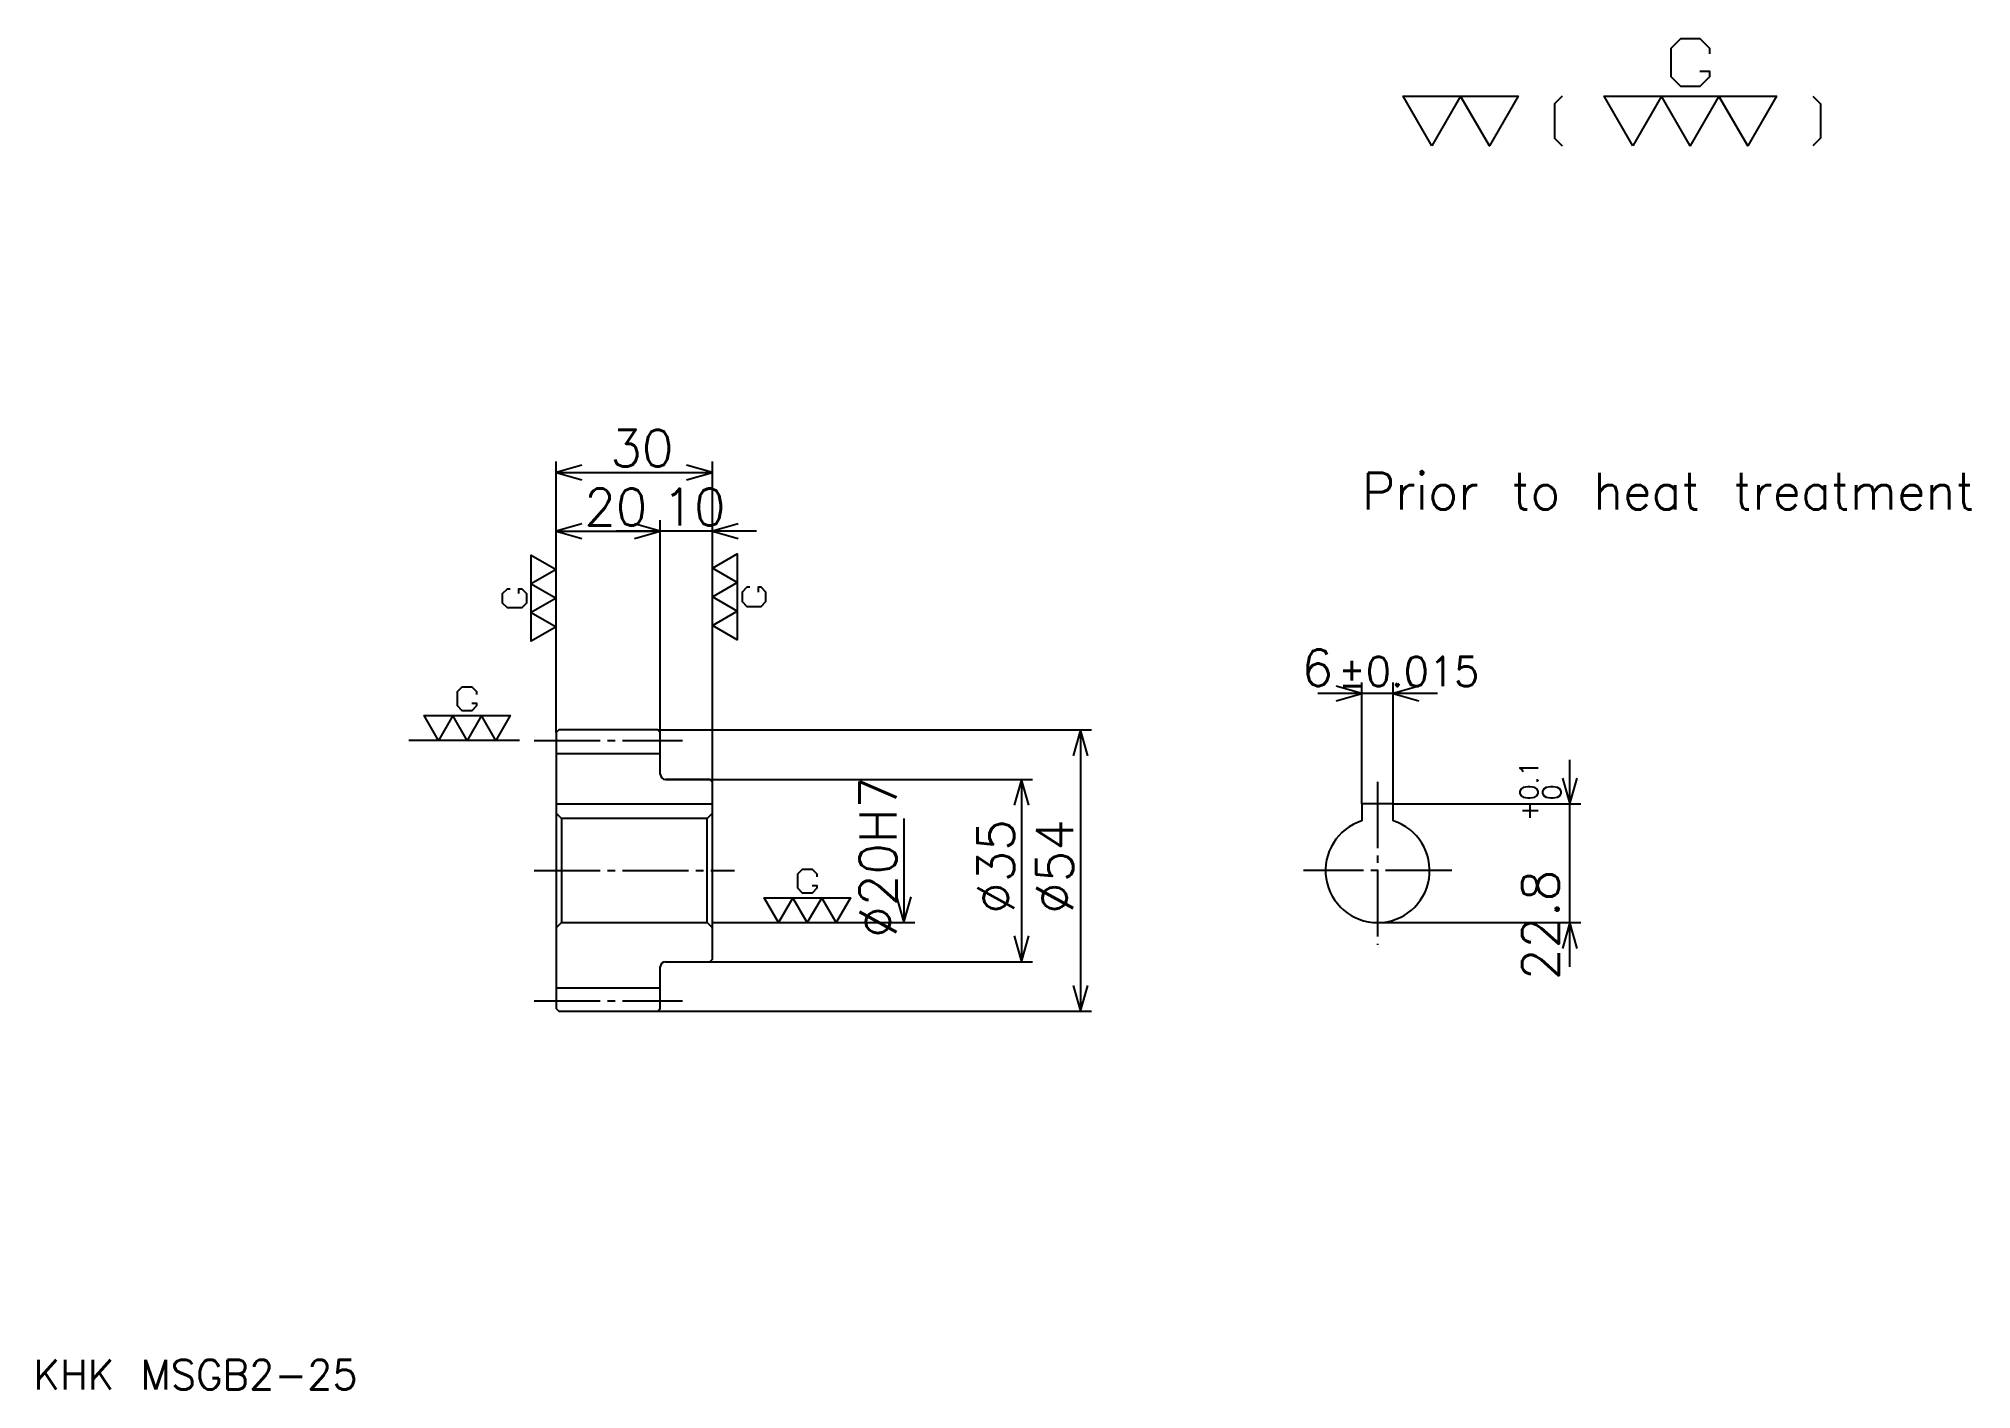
# Model space of a CAD drawing. Extents: x 15 to 386, y 16 to 275.
import ezdxf

# ---------------------------------------------------------------- set-up
doc = ezdxf.new("R2010")
doc.units = 0
doc.linetypes.add('DASHDOT', pattern=[16.95652, 12.717391, -1.413043, 1.413043, -1.413043])
doc.layers.get('0').update_dxf_attribs({"linetype": 'CONTINUOUS'})
doc.layers.add('DASHDOT', color=6, linetype='DASHDOT')
doc.styles.add('KANJI', font='TXT', dxfattribs={"bigfont": 'BIGFONT'})

msp = doc.modelspace()

# ---------------------------------------------------------------- linework, layer by layer
at = {"color": 5}
for p, q in [((114.456528, 142.163055), (114.456528, 193.739136)), ((144.456528, 142.163055), (144.456528, 193.739136)), ((114.456528, 191.619568), (144.456528, 191.619568)), ((134.456528, 142.163055), (134.456528, 182.434784)), ((114.456528, 180.315216), (134.456528, 180.315216)), ((152.934784, 180.315216), (125.978264, 180.315216)), ((283.652161, 149.158691), (260.695679, 149.158691)), ((269.17392, 127.963051), (269.17392, 151.278259)), ((275.17392, 127.963051), (275.17392, 151.278259)), ((114.456528, 141.663055), (114.456528, 142.163055)), ((133.956528, 142.163055), (144.456528, 142.163055)), ((134.456528, 141.663055), (134.456528, 142.163055)), ((144.456528, 142.163055), (217.228271, 142.163055)), ((144.456528, 132.163055), (144.456528, 142.163055)), ((215.108704, 142.163055), (215.108704, 88.163048)), ((309.086975, 96.684784), (309.086975, 136.441315)), ((135.456528, 132.663055), (144.456528, 132.663055)), ((144.456528, 132.663055), (205.92392, 132.663055)), ((203.804352, 132.663055), (203.804352, 97.663048)), ((275.17392, 127.963051), (311.206543, 127.963051)), ((181.195663, 125.163048), (181.195663, 105.163048)), ((144.456528, 105.163048), (183.315231, 105.163048)), ((272.17392, 105.163048), (311.206543, 105.163048)), ((135.456528, 97.663048), (144.456528, 97.663048)), ((144.456528, 97.663048), (205.92392, 97.663048)), ((133.956528, 88.163048), (144.456528, 88.163048)), ((144.456528, 88.163048), (217.228271, 88.163048))]:
    msp.add_line(p, q, dxfattribs=at)
at = {"color": 7}
msp.add_line((107.391312, 140.163055), (86.195656, 140.163055), dxfattribs=at)
at = {"color": 4}
for p, q in [((114.456528, 137.663055), (134.456528, 137.663055)), ((114.456528, 127.963051), (144.456528, 127.963051)), ((115.456528, 125.163048), (115.456528, 105.163048)), ((143.456528, 125.163048), (144.456528, 126.163048)), ((143.456528, 105.163048), (144.456528, 104.163048)), ((114.456528, 92.663048), (134.456528, 92.663048))]:
    msp.add_line(p, q, dxfattribs=at)
at = {"color": 7}
for points in [[(334.043488, 268.676086), (335.880432, 268.676086), (335.880432, 267.573914), (334.043488, 265.736969), (330.369568, 265.736969), (328.532623, 267.573914), (328.532623, 273.084778), (330.369568, 274.921753), (334.043488, 274.921753), (335.880432, 273.084778), (335.880432, 271.982605)], [(282.608704, 254.347824), (277.097839, 263.899994), (299.141296, 263.899994), (293.630432, 254.347824), (288.119568, 263.899994), (282.608704, 254.347824)], [(307.591309, 263.899994), (306.121735, 262.43042), (306.121735, 255.817383), (307.591309, 254.347824)], [(321.184784, 254.347824), (315.67392, 263.899994), (348.739136, 263.899994), (343.228271, 254.347824), (337.717407, 263.899994), (332.206543, 254.347824), (326.695648, 263.899994), (321.184784, 254.347824)], [(355.719574, 263.899994), (357.189148, 262.43042), (357.189148, 255.817383), (355.719574, 254.347824)], [(114.456528, 161.945648), (109.680443, 159.190216), (109.680443, 175.722839), (114.456528, 172.967392), (109.680443, 170.21196), (114.456528, 167.456528), (109.680443, 164.701096), (114.456528, 161.945648)], [(144.456528, 173.25), (149.23262, 176.005432), (149.23262, 159.472824), (144.456528, 162.228271), (149.23262, 164.983704), (144.456528, 167.739136), (149.23262, 170.494568), (144.456528, 173.25)], [(107.292397, 168.375), (107.292397, 169.293488), (107.843483, 169.293488), (108.761963, 168.375), (108.761963, 166.538055), (107.843483, 165.619568), (105.088051, 165.619568), (104.169571, 166.538055), (104.169571, 168.375), (105.088051, 169.293488), (105.639137, 169.293488)], [(151.620667, 169.576096), (151.06958, 169.576096), (150.151093, 168.657608), (150.151093, 166.820648), (151.06958, 165.902176), (153.825012, 165.902176), (154.743484, 166.820648), (154.743484, 168.657608), (153.825012, 169.576096), (153.273926, 169.576096), (153.273926, 168.657608)], [(98.277176, 147.327179), (99.195656, 147.327179), (99.195656, 146.776093), (98.277176, 145.857605), (96.440224, 145.857605), (95.521744, 146.776093), (95.521744, 149.531525), (96.440224, 150.450012), (98.277176, 150.450012), (99.195656, 149.531525), (99.195656, 148.980438)], [(91.847832, 140.163055), (89.0924, 144.939133), (105.625008, 144.939133), (102.869568, 140.163055), (100.114136, 144.939133), (97.358704, 140.163055), (94.603264, 144.939133), (91.847832, 140.163055)], [(163.603271, 112.327179), (164.521744, 112.327179), (164.521744, 111.776093), (163.603271, 110.857613), (161.766312, 110.857613), (160.847839, 111.776093), (160.847839, 114.531525), (161.766312, 115.450005), (163.603271, 115.450005), (164.521744, 114.531525), (164.521744, 113.980438)], [(157.17392, 105.163048), (154.418488, 109.939133), (170.951096, 109.939133), (168.195663, 105.163048), (165.440216, 109.939133), (162.684784, 105.163048), (159.929352, 109.939133), (157.17392, 105.163048)]]:
    msp.add_lwpolyline(points, dxfattribs=at)
at = {"color": 5}
for points in [[(119.402176, 193.032608), (114.456528, 191.619568), (119.402176, 190.206528)], [(139.51088, 190.206528), (144.456528, 191.619568), (139.51088, 193.032608)], [(119.402176, 181.728271), (114.456528, 180.315216), (119.402176, 178.902176)], [(129.51088, 178.902176), (134.456528, 180.315216), (129.51088, 181.728271)], [(129.51088, 178.902176), (134.456528, 180.315216), (129.51088, 181.728271)], [(149.402176, 181.728271), (144.456528, 180.315216), (149.402176, 178.902176)], [(264.228271, 147.745651), (269.17392, 149.158691), (264.228271, 150.571747)], [(280.119568, 150.571747), (275.17392, 149.158691), (280.119568, 147.745651)], [(216.521744, 137.217392), (215.108704, 142.163055), (213.695663, 137.217392)], [(205.217392, 127.717392), (203.804352, 132.663055), (202.391312, 127.717392)], [(307.67392, 132.908691), (309.086975, 127.963051), (310.5, 132.908691)], [(179.782623, 110.108704), (181.195663, 105.163048), (182.608704, 110.108704)], [(310.5, 100.2174), (309.086975, 105.163048), (307.67392, 100.2174)], [(202.391312, 102.608704), (203.804352, 97.663048), (205.217392, 102.608704)], [(213.695663, 93.108704), (215.108704, 88.163048), (216.521744, 93.108704)]]:
    msp.add_lwpolyline(points, dxfattribs=at)
at = {"color": 4}
for points in [[(134.456528, 133.663055), (134.456528, 141.663055), (133.956528, 142.163055), (114.956528, 142.163055), (114.456528, 141.663055), (114.456528, 104.163048)], [(135.456528, 97.663048), (143.956528, 97.663048), (144.456528, 98.163048), (144.456528, 132.163055), (143.956528, 132.663055), (135.456528, 132.663055)], [(275.17392, 124.702438), (275.17392, 127.963051), (269.17392, 127.963051), (269.17392, 124.702438)], [(114.456528, 104.163048), (115.456528, 105.163048), (143.456528, 105.163048), (143.456528, 125.163048), (115.456528, 125.163048), (114.456528, 126.163048)], [(114.456528, 104.163048), (114.456528, 88.663048), (114.956528, 88.163048), (133.956528, 88.163048), (134.456528, 88.663048), (134.456528, 96.663048)]]:
    msp.add_lwpolyline(points, dxfattribs=at)
for centre, radius, start, end in [((135.456528, 133.663055), 1, 180, 270), ((272.17392, 115.163048), 10, 107.45760275, 72.54239725), ((135.456528, 96.663048), 1, 90, 180)]:
    msp.add_arc(centre, radius, start, end, dxfattribs=at)
at = {"layer": 'DASHDOT', "color": 7}
for p, q in [((110.2174, 140.163055), (138.695663, 140.163055)), ((272.17392, 132.202179), (272.17392, 100.92392)), ((110.2174, 115.163048), (148.695663, 115.163048)), ((286.413055, 115.163048), (257.934784, 115.163048)), ((110.2174, 90.163048), (138.695663, 90.163048))]:
    msp.add_line(p, q, dxfattribs=at)

# ---------------------------------------------------------------- texts
at = {"color": 7, "style": 'KANJI'}
for s, height, p in [('30', 7.065217, (124.864136, 192.75)), ('Prior to heat treatment', 7.065217, (269.17392, 184.484787)), ('20', 7.065217, (119.864136, 181.445648)), ('10', 7.065217, (134.864136, 181.445648)), ('6', 7.065217, (257.589905, 150.571747)), ('%%p0.015', 5.652174, (264.583618, 150.571747)), ('KHK MSGB2-25', 5.652174, (14.130435, 15.543478))]:
    msp.add_text(s, height=height, dxfattribs=at).set_placement(p)
for s, height, p in [('0.1', 3.532609, (303.010864, 128.675156)), ('%%c20H7', 7.065217, (179.782623, 102.269028)), ('0', 3.532609, (307.391296, 128.675156)), ('+', 3.532609, (303.010864, 124.718643)), ('%%c35', 7.065217, (202.391312, 106.86142)), ('%%c54', 7.065217, (213.695663, 106.86142)), ('22.8', 7.065217, (306.967407, 94.137581))]:
    msp.add_text(s, height=height, rotation=90, dxfattribs=at).set_placement(p)

doc.saveas('drawing.dxf')
